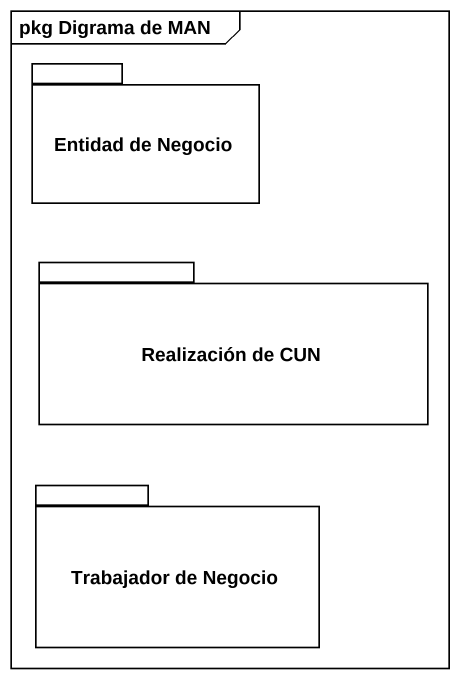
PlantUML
@startuml
mainframe pkg Digrama de MAN
package "Entidad de Negocio" as Entidad_de_Negocio {
}
package "Realización de CUN" as Realización_de_CUN {
}
package "Trabajador de Negocio" as Trabajador_de_Negocio {
}
@enduml
